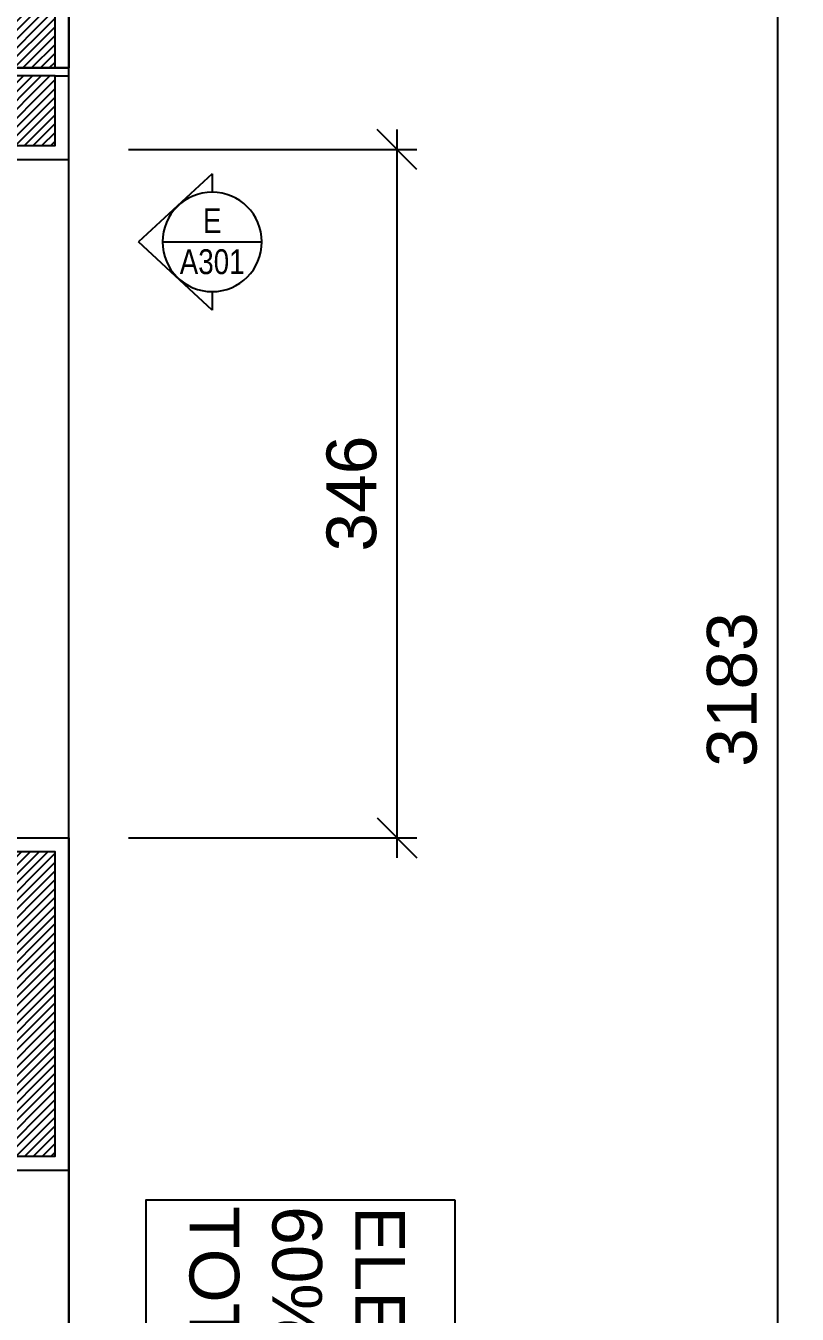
# Model space of a CAD drawing. Extents: x -1.7 to 46.3, y -159.8 to -77.2.
# Drawn here: x 41.69 to 45.57, y -122.46 to -115.98 of the extents above; entities that cross this region are included whole.
import ezdxf
from ezdxf.enums import TextEntityAlignment as Align

# ---------------------------------------------------------------- set-up
doc = ezdxf.new("R2010")
doc.units = 0
doc.header["$MEASUREMENT"] = 0
doc.header["$PDMODE"] = 35
doc.header["$PDSIZE"] = 0.3
doc.layers.get('0').update_dxf_attribs({"linetype": 'CONTINUOUS'})
doc.layers.get('DEFPOINTS').update_dxf_attribs({"linetype": 'CONTINUOUS'})
for name, color, linetype in [('60%', 7, 'CONTINUOUS'), ('A-ANNO-ELTAG', 7, 'CONTINUOUS'), ('A-AREAS', 6, 'CONTINUOUS'), ('A-HATCH-CONC', 8, 'CONTINUOUS'), ('A-PROJECTION', 9, 'CONTINUOUS'), ('a-revetement', 1, 'CONTINUOUS'), ('Parcelle$0$N-PLOT', 5, 'CONTINUOUS'), ('S-2ND-3RD-4-5-6TH$0$A-STR 2-3-4-5-6', 2, 'CONTINUOUS'), ('S-2ND-3RD-4-5-6TH$0$N-PLOT', 5, 'CONTINUOUS')]:
    doc.layers.add(name, color=color, linetype=linetype)
doc.styles.add('A100-STEXT', font='ARIAL.TTF', dxfattribs={"height": 0.25})
doc.styles.add('BLOCK', font='ARIAL.TTF', dxfattribs={"width": 0.8, "height": 0.25})
doc.styles.add('STYLE1', font='ARIAL.TTF')
doc.dimstyles.new('A100-DIM', dxfattribs={"dimtxt": 0.25, "dimasz": 0.2, "dimexe": 0.1, "dimexo": 0.3, "dimgap": 0.1, "dimtad": 1, "dimlfac": 100, "dimrnd": 0.5, "dimdsep": 46, "dimtxsty": 'A100-STEXT', "dimblk1": 'OBLIQUE', "dimblk2": 'OBLIQUE', "dimsah": 1, "dimcen": -0.05, "dimdle": 0.1, "dimclrd": 15, "dimclre": 15, "dimclrt": 256, "dimadec": 0, "dimazin": 0, "dimtfac": 0.28, "dimtix": 1, "dimtmove": 2, "dimatfit": 3, "dimldrblk": 'OBLIQUE', "dimfxl": 0, "dimtolj": 1, "dimarcsym": 0})
pattern_1 = [(45, (8e-11, -138.735676), (-0.022097087, 0.022097087), [])]

# ---------------------------------------------------------------- blocks, each defined once
blk = doc.blocks.new('_OBLIQUE')
at = {"color": 0, "linetype": 'ByBlock'}
blk.add_line((-0.5, -0.5), (0.5, 0.5), dxfattribs=at)
blk = doc.blocks.new('*D193')
at = {"layer": '60%', "color": 15, "lineweight": -2}
for p, q in [((43.558, -116.5057), (43.558, -120.1657)), ((42.2084, -116.6057), (43.658, -116.6057)), ((42.2084, -120.0657), (43.658, -120.0657))]:
    blk.add_line(p, q, dxfattribs=at)
at = {"layer": 'DEFPOINTS', "color": 0}
for p in [(41.9084, -116.6057), (41.9084, -120.0657), (43.558, -120.0657)]:
    blk.add_point(p, dxfattribs=at)
at = {"layer": '60%', "color": 15, "lineweight": -2, "xscale": 0.2, "yscale": 0.2, "zscale": 0.2}
for p, rotation in [((43.558, -116.6057), 90), ((43.558, -120.0657), 270)]:
    blk.add_blockref('_OBLIQUE', p, dxfattribs=dict(at, rotation=rotation))
at = {"layer": '60%', "insert": (43.3303, -118.3357), "char_height": 0.25, "attachment_point": 5, "rotation": 90, "style": 'A100-STEXT'}
blk.add_mtext('\\A1;346', dxfattribs=at)
blk = doc.blocks.new('*D195')
at = {"layer": '60%', "color": 15, "lineweight": -2}
for p, q in [((45.4712, -103.3054), (45.4712, -135.3357)), ((42.2084, -103.4054), (45.5712, -103.4054)), ((42.2084, -135.2357), (45.5712, -135.2357))]:
    blk.add_line(p, q, dxfattribs=at)
at = {"layer": 'DEFPOINTS', "color": 0}
for p in [(41.9084, -103.4054), (41.9084, -135.2357), (45.4712, -135.2357)]:
    blk.add_point(p, dxfattribs=at)
at = {"layer": '60%', "color": 15, "lineweight": -2, "xscale": 0.2, "yscale": 0.2, "zscale": 0.2}
for p, rotation in [((45.4712, -103.4054), 90), ((45.4712, -135.2357), 270)]:
    blk.add_blockref('_OBLIQUE', p, dxfattribs=dict(at, rotation=rotation))
at = {"layer": '60%', "insert": (45.2434, -119.3205), "char_height": 0.25, "attachment_point": 5, "rotation": 90, "style": 'A100-STEXT'}
blk.add_mtext('\\A1;3183', dxfattribs=at)
blk = doc.blocks.new('ELTAG_R')
for p, q in [((0, 0.00685), (0.00742, 0)), ((0, 0.00685), (0, 0.005)), ((0.005, 0), (-0.005, 0)), ((0, -0.00685), (0.00742, 0)), ((0, -0.005), (0, -0.00685))]:
    blk.add_line(p, q)
blk.add_circle((0, 0), 0.005)
at = {"color": 7, "style": 'BLOCK', "width": 0.8}
for tag, p in [('ELV.NO.', (0, 0.00213)), ('DWG', (0, -0.00199))]:
    blk.add_attdef(tag, text='', height=0.0025, rotation=0, dxfattribs=at).set_placement(p, align=Align.MIDDLE)

msp = doc.modelspace()

# ---------------------------------------------------------------- hatches: boundary and pattern name
at = {"layer": 'A-HATCH-CONC'}
h = msp.add_hatch(dxfattribs=at)
h.set_pattern_fill('ANSI31', color=256, scale=0.25, style=0)
h.set_pattern_definition(pattern_1)
h.paths.add_polyline_path([(41.83837, -115.79568), (26.70837, -115.79568), (26.70837, -116.12568), (28.46837, -116.12568), (28.46837, -116.19568), (41.83837, -116.19568)])
h = msp.add_hatch(dxfattribs=at)
h.set_pattern_fill('ANSI31', color=256, scale=0.25, style=0)
h.set_pattern_definition(pattern_1)
h.paths.add_polyline_path([(41.83837, -116.23568), (28.46837, -116.23568), (28.46837, -116.58568), (41.83837, -116.58568)])
h = msp.add_hatch(dxfattribs=at)
h.set_pattern_fill('ANSI31', color=256, scale=0.25, style=0)
h.set_pattern_definition(pattern_1)
h.paths.add_polyline_path([(41.83837, -120.13568), (38.96837, -120.13568), (38.96837, -120.43568), (41.53837, -120.43568), (41.53837, -121.66568), (41.83837, -121.66568)])

# ---------------------------------------------------------------- linework, layer by layer
at = {"layer": '60%'}
msp.add_lwpolyline([(43.84908, -121.88513), (43.84908, -127.34812), (42.29618, -127.34812), (42.29618, -121.88513)], close=True, dxfattribs=at)
at = {"layer": 'A-AREAS'}
msp.add_lwpolyline([(41.90837, -115.82568), (41.90837, -116.19568), (26.63837, -116.19568), (26.63837, -115.22568)], dxfattribs=at)
at = {"layer": 'A-PROJECTION'}
msp.add_line((41.90837, -121.73568), (41.90837, -124.83568), dxfattribs=at)
at = {"layer": 'a-revetement'}
for p, q in [((41.90837, -116.19568), (41.90837, -114.39568)), ((41.83837, -116.19568), (41.90837, -116.19568)), ((41.83837, -116.23568), (41.90837, -116.23568)), ((41.90837, -116.65568), (41.90837, -116.23568)), ((38.97837, -116.65568), (41.90837, -116.65568)), ((38.97837, -120.06568), (41.90837, -120.06568)), ((41.90837, -120.06568), (41.90837, -121.73568)), ((41.53837, -121.73568), (41.90837, -121.73568))]:
    msp.add_line(p, q, dxfattribs=at)
at = {"layer": 'Parcelle$0$N-PLOT'}
msp.add_lwpolyline([(0, -138.73568), (38.90837, -138.73568, 0.4142136), (41.90837, -135.73568), (41.90837, -83.28104, 0.4229554), (38.81912, -80.28237), (0, -81.43774)], format="xyb", close=True, dxfattribs=at)
at = {"layer": 'S-2ND-3RD-4-5-6TH$0$A-STR 2-3-4-5-6'}
for points in [[(41.83837, -115.79568), (26.70837, -115.79568), (26.70837, -116.12568), (28.46837, -116.12568), (28.46837, -116.19568), (41.83837, -116.19568)], [(28.46837, -116.58568), (41.83837, -116.58568), (41.83837, -116.23568), (28.46837, -116.23568)], [(41.53837, -121.66568), (41.83837, -121.66568), (41.83837, -120.13568), (38.96837, -120.13568), (38.96837, -120.43568), (41.53837, -120.43568)]]:
    msp.add_lwpolyline(points, close=True, dxfattribs=at)
at = {"layer": 'S-2ND-3RD-4-5-6TH$0$N-PLOT'}
msp.add_lwpolyline([(0, -138.73568), (38.90837, -138.73568, 0.4142136), (41.90837, -135.73568), (41.90837, -83.28104, 0.4229554), (38.81912, -80.28237), (0, -81.43774)], format="xyb", close=True, dxfattribs=at)

# ---------------------------------------------------------------- block references
at = {"layer": 'A-ANNO-ELTAG'}
ref = msp.add_blockref('ELTAG_R', (42.62851, -117.07023), dxfattribs=dict(at, xscale=-50, yscale=50, zscale=50, rotation=1.7733726487279e-07))
ref.add_attrib('ELV.NO.', 'E', dxfattribs={"layer": '0', "color": 7, "height": 0.125, "rotation": 0, "style": 'BLOCK', "width": 0.8}).set_placement((42.6285, -116.96374), align=Align.MIDDLE)
ref.add_attrib('DWG', 'A301', dxfattribs={"layer": '0', "color": 7, "height": 0.125, "rotation": 0, "style": 'BLOCK', "width": 0.8}).set_placement((42.6285, -117.16974), align=Align.MIDDLE)

# ---------------------------------------------------------------- texts
at = {"layer": '60%', "insert": (43.59808, -121.91758), "char_height": 0.25, "width": 8.6831907, "attachment_point": 1, "rotation": 270, "style": 'STYLE1'}
msp.add_mtext("ELEVATION'S LENGTH = 31.83 m\\P60% OF 31.83 m = 19.10 m\\PTOTAL BALCONIES = 19.00 m", dxfattribs=at)

# ---------------------------------------------------------------- dimensions: what is measured, and where the dimension line sits
at = {"layer": '60%'}
for base, p1, p2, picture, middle in [((45.47116, -135.23568), (41.90837, -103.40537), (41.90837, -135.23568), '*D195', (45.24343, -119.32052)), ((43.55802, -120.06568), (41.90837, -116.60568), (41.90837, -120.06568), '*D193', (43.3303, -118.33568))]:
    dim = msp.add_linear_dim(base=base, p1=p1, p2=p2, angle=90, dimstyle='A100-DIM', dxfattribs=at)
    dim.commit()
    dim.dimension.update_dxf_attribs({"geometry": picture, "text_midpoint": middle})

doc.saveas('drawing.dxf')
